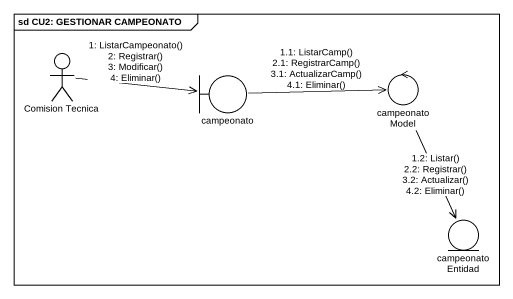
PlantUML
@startuml
mainframe sd CU2: GESTIONAR CAMPEONATO
actor "Comision Tecnica" as Comision_Tecnica #FFFFFF
boundary campeonato #FFFFFF
control campeonatoModel #FFFFFF
entity campeonatoEntidad #FFFFFF
Comision_Tecnica -right-> campeonato : 1: ListarCampeonato()\n2: Registrar()\n3: Modificar()\n4: Eliminar()
campeonato -right-> campeonatoModel : 1.1: ListarCamp()\n2.1: RegistrarCamp()\n3.1: ActualizarCamp()\n4.1: Eliminar()
campeonatoModel --> campeonatoEntidad : 1.2: Listar()\n2.2: Registrar()\n3.2: Actualizar()\n4.2: Eliminar()
@enduml
